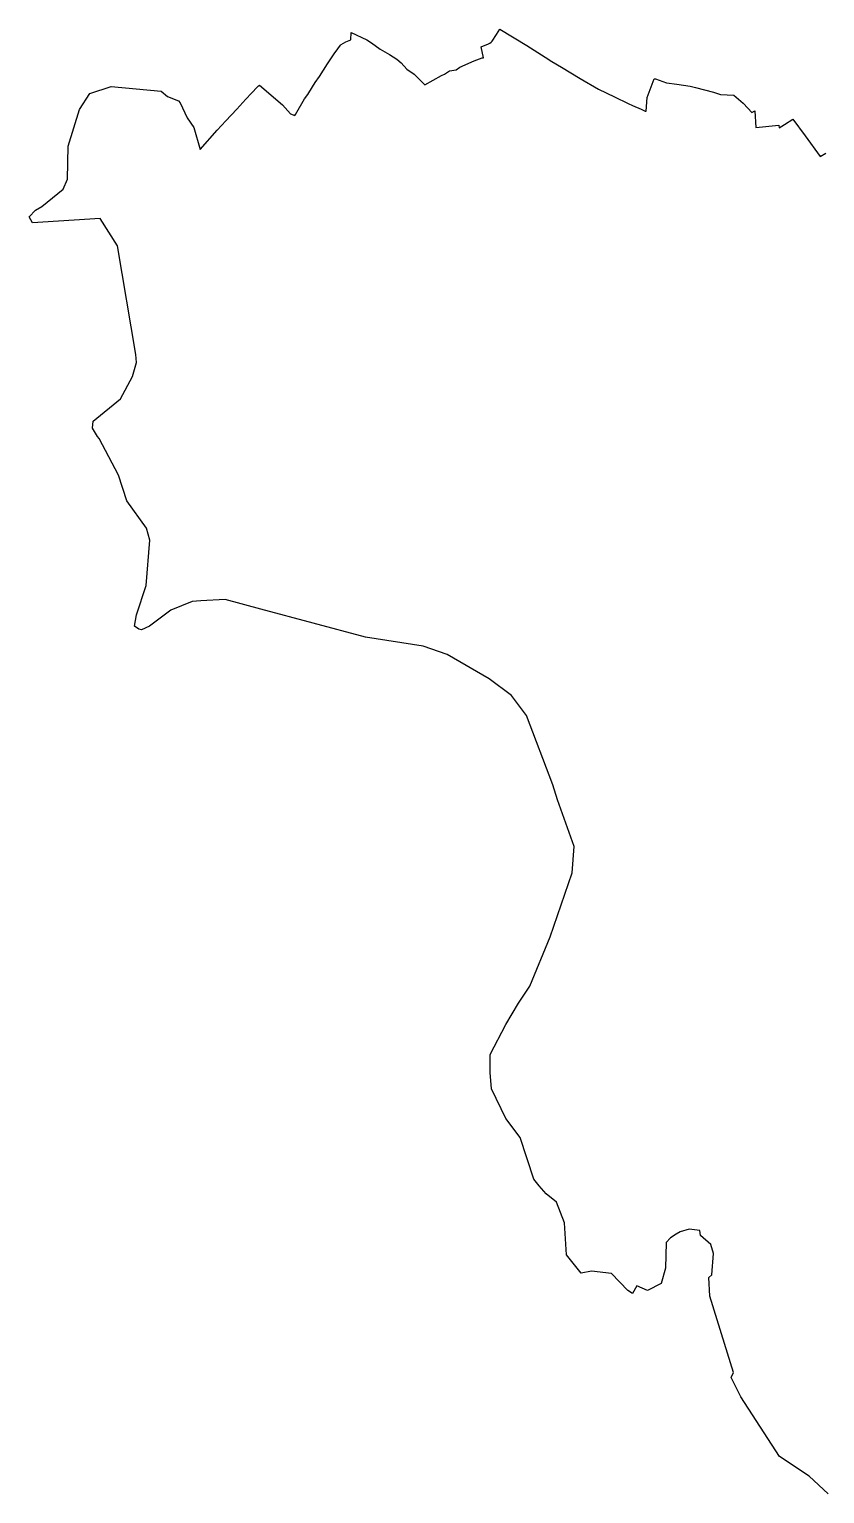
# Model space of a CAD drawing. Extents: x 1208104 to 1212743, y 6150498 to 6153217.
# Drawn here: x 1208104 to 1209120, y 6150839 to 6152710 of the extents above; entities that cross this region are included whole.
import ezdxf

# ---------------------------------------------------------------- set-up
doc = ezdxf.new("R2010")
doc.units = 0
doc.linetypes.add('CONTINU', pattern=[0])
doc.layers.add('1SECTION', color=7, linetype='CONTINU')

msp = doc.modelspace()

# ---------------------------------------------------------------- linework, layer by layer
at = {"layer": '1SECTION'}
msp.add_lwpolyline([(1209124.57, 6150839.24), (1209100.52, 6150861.46), (1209062.68, 6150886.93), (1209013.22, 6150962.95), (1209000.92, 6150987.51), (1209003.8, 6150994), (1208992.07, 6151031.09), (1208973.62, 6151091.5), (1208972.26, 6151115.48), (1208976.13, 6151119.04), (1208978.36, 6151146.3), (1208974.68, 6151157.43), (1208961.48, 6151169.14), (1208960.69, 6151175.48), (1208946.9, 6151177.02), (1208935.65, 6151173.69), (1208930.63, 6151170.69), (1208923.29, 6151166.04), (1208917.69, 6151160.25), (1208916.99, 6151127.43), (1208911.17, 6151107.79), (1208893.77, 6151098.78), (1208880.27, 6151104.78), (1208874.83, 6151095.22), (1208868.64, 6151098.87), (1208848.03, 6151120.44), (1208822.38, 6151123.61), (1208809.24, 6151121), (1208800.65, 6151131.77), (1208790.43, 6151144.59), (1208787.97, 6151185.18), (1208777.67, 6151211.54), (1208764.58, 6151222.33), (1208755.56, 6151232.77), (1208753.84, 6151234.74), (1208748.45, 6151240.98), (1208731.17, 6151294.33), (1208712.99, 6151318.77), (1208694.52, 6151356.64), (1208692.98, 6151377.49), (1208692.93, 6151400.2), (1208713.01, 6151438.89), (1208729.22, 6151465.9), (1208743.54, 6151487.77), (1208769.43, 6151550.62), (1208797.43, 6151632.64), (1208800.12, 6151665.95), (1208778.76, 6151725.9), (1208773.01, 6151744.89), (1208739.45, 6151833.64), (1208720.09, 6151858.98), (1208691.46, 6151880.4), (1208637.98, 6151911.3), (1208607.29, 6151921.93), (1208533.5, 6151933.58), (1208400.03, 6151969.57), (1208354.37, 6151981.57), (1208323.19, 6151980.08), (1208312.32, 6151978.95), (1208285.07, 6151968.09), (1208257.56, 6151947.65), (1208247.54, 6151942.85), (1208243.81, 6151943.99), (1208238.52, 6151947.57), (1208240.96, 6151962.1), (1208253.21, 6151999.55), (1208258.19, 6152057.71), (1208253.89, 6152072.72), (1208228.51, 6152107.78), (1208218.21, 6152140.48), (1208193.16, 6152187.32), (1208191.33, 6152190.04), (1208184.82, 6152200.78), (1208185.73, 6152209.76), (1208220.59, 6152238.02), (1208235.94, 6152266.59), (1208240.87, 6152284.45), (1208240.06, 6152294.89), (1208216.65, 6152433.51), (1208194.54, 6152468.61), (1208108.02, 6152463), (1208104.06, 6152470.73), (1208111.92, 6152479.06), (1208120.21, 6152484.03), (1208147.2, 6152506.13), (1208152.89, 6152518.7), (1208153.74, 6152561.02), (1208168.05, 6152607.79), (1208181.3, 6152628.23), (1208208.5, 6152637.02), (1208272.68, 6152631.04), (1208280.54, 6152624.46), (1208294.71, 6152618.97), (1208296.86, 6152616.06), (1208305.82, 6152596.95), (1208314.12, 6152584.87), (1208322.37, 6152556.47), (1208344.14, 6152581.55), (1208354.96, 6152593.21), (1208369.17, 6152607.97), (1208380.77, 6152621.08), (1208387.8, 6152628.63), (1208395.48, 6152636.87), (1208396.98, 6152638.16), (1208398.34, 6152639.04), (1208427.49, 6152613.71), (1208437.71, 6152602.28), (1208443.39, 6152600.27), (1208444.25, 6152601.33), (1208455.63, 6152621.35), (1208459.9, 6152626.95), (1208465.74, 6152636.9), (1208469.31, 6152642.3), (1208474.72, 6152650.11), (1208485.17, 6152665.98), (1208493.4, 6152678.92), (1208498.15, 6152685.32), (1208501.45, 6152690.08), (1208502.36, 6152690.96), (1208508.64, 6152694), (1208514.88, 6152696.86), (1208515.37, 6152706.3), (1208535.09, 6152696.81), (1208541.46, 6152693.05), (1208552.21, 6152684.72), (1208564.16, 6152678.06), (1208573.48, 6152671.86), (1208579.09, 6152667.48), (1208586.29, 6152659.25), (1208595.81, 6152652.92), (1208609.59, 6152639.34), (1208630.51, 6152651.17), (1208634.59, 6152652.98), (1208640.82, 6152656.99), (1208649.53, 6152658.36), (1208654.15, 6152661.7), (1208672.38, 6152670.13), (1208682.81, 6152673.6), (1208684.3, 6152673.9), (1208681.55, 6152688), (1208682.1, 6152688.21), (1208690.02, 6152691.33), (1208692.41, 6152692.49), (1208694.08, 6152693.67), (1208695.38, 6152694.92), (1208701, 6152703.42), (1208705.38, 6152710.23), (1208739.67, 6152689.36), (1208748.87, 6152683.44), (1208763.26, 6152674.65), (1208771.74, 6152669.26), (1208784.04, 6152661.81), (1208807.64, 6152647.48), (1208831.18, 6152633.74), (1208851.63, 6152623.81), (1208869.17, 6152615.52), (1208874.75, 6152612.73), (1208885.82, 6152608.05), (1208890.82, 6152605.75), (1208891.99, 6152605.68), (1208893.24, 6152623.25), (1208902.37, 6152646.87), (1208904.06, 6152646.75), (1208918.13, 6152641.84), (1208931.33, 6152639.99), (1208948.32, 6152637.39), (1208955.17, 6152636.07), (1208966.5, 6152632.99), (1208978.05, 6152630.07), (1208987.25, 6152627.09), (1209004.33, 6152626.11), (1209016.04, 6152615.93), (1209022.24, 6152609.27), (1209026.96, 6152603.8), (1209031.14, 6152606.23), (1209032.38, 6152584.71), (1209061.71, 6152587.79), (1209061.99, 6152584.29), (1209068.9, 6152588.75), (1209079.66, 6152595.43), (1209095.2, 6152574.05), (1209114.42, 6152547.58), (1209121.6, 6152552.07)], dxfattribs=at)

doc.saveas('drawing.dxf')
